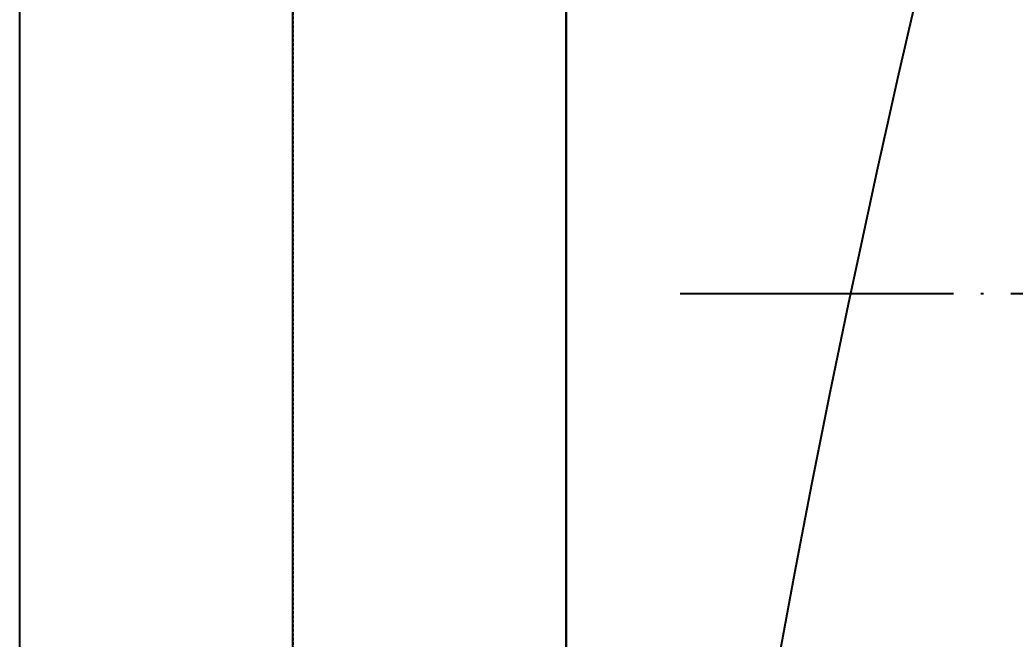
# Model space of a CAD drawing. Extents: x 11992 to 29481, y -6727 to 6811.
# Drawn here: x 18700 to 19428, y -2787 to -2334 of the extents above; entities that cross this region are included whole.
import ezdxf

# ---------------------------------------------------------------- set-up
doc = ezdxf.new("R2010")
doc.units = 0
doc.header["$MEASUREMENT"] = 0
doc.linetypes.add('DASHED', pattern=[19.05, 12.7, -6.35])
doc.linetypes.add('DOTE', pattern=[2.42, 2, -0.2, 0.02, -0.2])
doc.layers.get('0').update_dxf_attribs({"color": 8, "linetype": 'CONTINUOUS'})
doc.layers.get('Defpoints').update_dxf_attribs({"color": 8, "linetype": 'CONTINUOUS'})
for name, color, linetype in [('DQ-BEAM-DASH', 8, 'DASHED'), ('zoylight 4标注', 9, 'CONTINUOUS'), ('zoylight 5回路', 4, 'CONTINUOUS')]:
    doc.layers.add(name, color=color, linetype=linetype)
doc.styles.add('CCD-DIM', font='archs.shx', dxfattribs={"width": 0.8})
doc.dimstyles.new('zoylight_DIM_40', dxfattribs={"dimscale": 40, "dimtxt": 1.9, "dimasz": 0.4, "dimexe": 0.5, "dimexo": 0.5, "dimgap": 0.5, "dimtad": 1, "dimdec": 0, "dimrnd": 5, "dimzin": 12, "dimdsep": 46, "dimtxsty": 'CCD-DIM', "dimblk": 'CCD_Dimension_Tick', "dimcen": 0.125, "dimclrd": 44, "dimclre": 44, "dimclrt": 50, "dimadec": 0, "dimazin": 0, "dimtfac": 1, "dimtdec": 0, "dimtmove": 2, "dimatfit": 3, "dimldrblk": 'CCD_Leader_Dot', "dimfxl": 0, "dimtvp": 1, "dimtolj": 1, "dimtzin": 0, "dimarcsym": 0})

# ---------------------------------------------------------------- blocks, each defined once
blk = doc.blocks.new('MB-B')
at = {"layer": 'DQ-BEAM-DASH', "ltscale": 0.01}
for p, q in [((-11200, 4800), (-11200, 1100)), ((-11000, 4800), (-11000, 1100))]:
    blk.add_line(p, q, dxfattribs=at)
blk = doc.blocks.new('CCD_Dimension_Tick')
at = {"color": 0, "linetype": 'ByBlock'}
for p, q in [((-1.091, 0), (0, 0)), ((0, 0), (1.091, 0))]:
    blk.add_line(p, q, dxfattribs=at)
at = {"color": 0, "linetype": 'Continuous', "const_width": 0.608}
blk.add_lwpolyline([(-0.61, -0.61), (0.61, 0.61)], dxfattribs=at)
blk = doc.blocks.new('*D62')
at = {"layer": 'Defpoints', "color": 0, "linetype": 'Continuous'}
for p in [(19528.22, -1444.14), (19598.77, -1444.14, 2437.44), (19598.77, -2533.98, 2437.44)]:
    blk.add_point(p, dxfattribs=at)
at = {"layer": 'zoylight 4标注', "color": 44, "linetype": 'Continuous', "lineweight": -2}
blk.add_line((19578.77, -1444.14), (19508.22, -1444.14), dxfattribs=at)
at = {"layer": 'zoylight 4标注', "color": 44, "lineweight": -2}
for p, q in [((19528.22, -2517.98), (19528.22, -1460.14)), ((19578.77, -2533.98), (19508.22, -2533.98))]:
    blk.add_line(p, q, dxfattribs=at)
at = {"layer": 'zoylight 4标注', "color": 44, "linetype": 'Continuous', "lineweight": -2, "xscale": 16, "yscale": 16, "zscale": 16}
for p, rotation in [((19528.22, -1444.14), 90), ((19528.22, -2533.98), 270)]:
    blk.add_blockref('CCD_Dimension_Tick', p, dxfattribs=dict(at, rotation=rotation))
at = {"layer": 'zoylight 4标注', "color": 50, "linetype": 'Continuous', "insert": (19470.22, -1989.06), "char_height": 76, "attachment_point": 5, "rotation": 90, "style": 'CCD-DIM'}
blk.add_mtext('\\A1;1090', dxfattribs=at)
blk = doc.blocks.new('CCD_Leader_Dot')
at = {"color": 0, "linetype": 'ByBlock'}
blk.add_line((-5, 0), (-10, 0), dxfattribs=at)
at = {"color": 0, "linetype": 'ByBlock', "const_width": 5}
blk.add_lwpolyline([(-2.5, 0, 1), (2.5, 0, 1)], format="xyb", close=True, dxfattribs=at)

msp = doc.modelspace()

# ---------------------------------------------------------------- linework, layer by layer
for p, q in [((19099.61, 430.6, 559.57), (19099.61, -3269.41, 559.57)), ((19099.61, 430.6, 559.57), (19099.61, -3269.41, 559.57)), ((19099.61, 430.6, 379.57), (19099.61, -3269.41, 379.57)), ((19099.61, 430.6, 329.57), (19099.61, -3269.41, 329.57)), ((18699.61, -3969.41, -40.43), (18699.61, -769.4, -40.43)), ((18699.61, -3969.41, 379.57), (18699.61, -769.4, 379.57)), ((18899.61, -3369.41, -40.43), (18899.61, -769.4, -40.43)), ((18899.61, -3969.41, -40.43), (18899.61, -769.4, -40.43)), ((18899.61, -3269.41, 379.57), (18899.61, -769.4, 379.57)), ((18899.61, -3969.41, 379.57), (18899.61, -769.4, 379.57)), ((19099.61, -3269.41, 379.57), (19099.61, -769.41, 379.57)), ((19099.61, -3369.41, -40.43), (19099.61, -769.41, -40.43))]:
    msp.add_line(p, q)
at = {"layer": 'zoylight 4标注', "color": 9, "linetype": 'DOTE', "ltscale": 100}
msp.add_line((19183.27, -2533.98), (21503.62, -2533.98), dxfattribs=at)
at = {"layer": 'zoylight 5回路', "linetype": 'Continuous'}
for centre, radius, start, end in [((29681.43, -4718.89), 10601.1, 162.137737, 185.408219), ((71112.07, 5667.36), 53418.38, 187.932959, 192.308895), ((29354.04, -4953.98), 10058.93, 166.152531, 184.372772)]:
    msp.add_arc(centre, radius, start, end, dxfattribs=at)

# ---------------------------------------------------------------- block references
msp.add_blockref('MB-B', (30099.61, -4369.45))

# ---------------------------------------------------------------- dimensions: what is measured, and where the dimension line sits
at = {"layer": 'zoylight 4标注', "linetype": 'Continuous'}
dim = msp.add_aligned_dim(p1=(19598.77, -2533.98, 2437.44), p2=(19598.77, -1444.14, 2437.44), distance=70.55, dimstyle='zoylight_DIM_40', dxfattribs=at)
dim.commit()
dim.dimension.update_dxf_attribs({"geometry": '*D62', "text_midpoint": (19470.22, -1989.06)})

doc.saveas('drawing.dxf')
